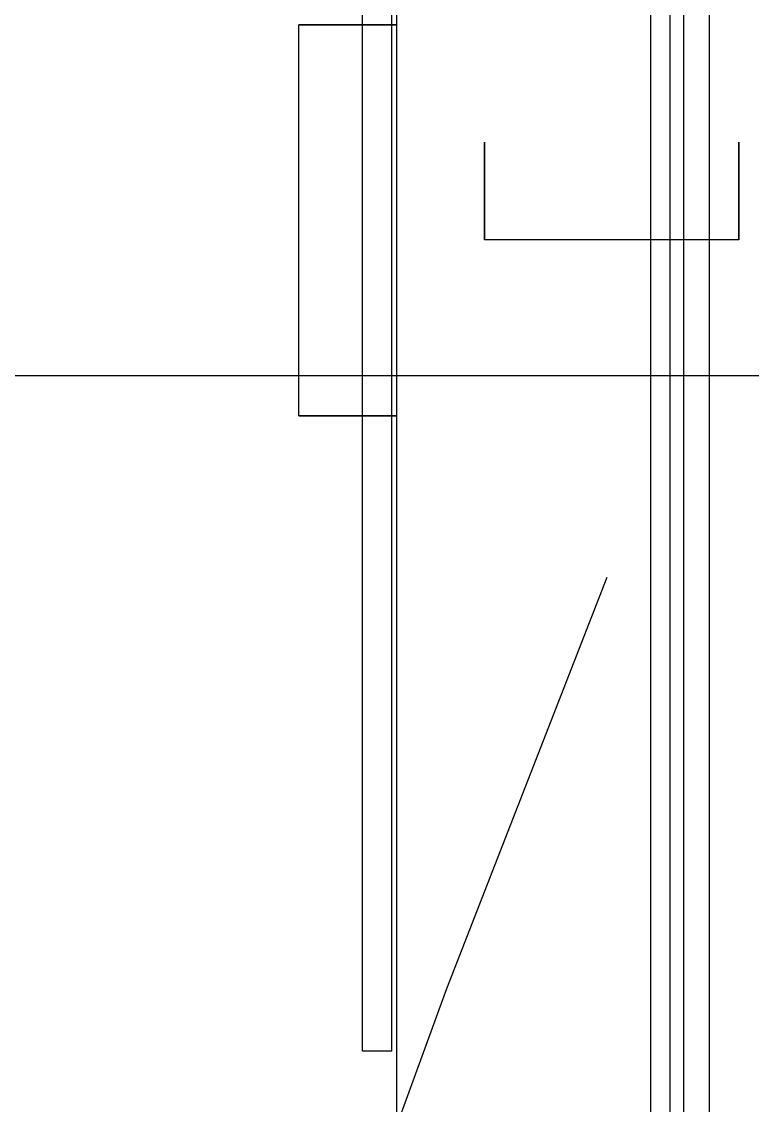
# Model space of a CAD drawing. Header units: millimetres. Extents: x -1175 to 655, y -895 to 720.
# Drawn here: x -983.97 to -975.74, y 33.79 to 45.99 of the extents above; entities that cross this region are included whole.
import ezdxf

# ---------------------------------------------------------------- set-up
doc = ezdxf.new("R2010")
doc.units = ezdxf.units.MM
doc.layers.add('HIDDEN', color=8, linetype='Continuous')
doc.layers.add('VISIBLE', color=7, linetype='Continuous')

msp = doc.modelspace()

# ---------------------------------------------------------------- linework, layer by layer
at = {"layer": 'HIDDEN'}
for points in [[(-976.668, 31.1), (-976.668, 56.4)], [(-976.668, 31.1), (-976.668, 56.4)], [(-976.668, 32.48), (-976.668, 56.4)], [(-976.668, 31.1), (-976.668, 56.4)], [(-976.514, 31.1), (-976.514, 56.4)], [(-976.514, 31.1), (-976.514, 56.4)], [(-976.514, 31.1), (-976.514, 56.4)], [(-976.514, 31.1), (-976.514, 56.4)], [(-976.514, 31.1), (-976.514, 56.4)], [(-976.514, 31.1), (-976.514, 56.4)], [(-976.514, 31.1), (-976.514, 56.4)], [(-976.514, 31.1), (-976.514, 56.4)], [(-976.514, 31.1), (-976.514, 56.4)], [(-976.514, 31.1), (-976.514, 56.4)], [(-976.514, 31.1), (-976.514, 56.4)], [(-976.514, 31.1), (-976.514, 56.4)], [(-976.514, 31.1), (-976.514, 56.4)], [(-976.514, 31.1), (-976.514, 56.4)], [(-976.514, 31.1), (-976.514, 56.4)], [(-976.514, 31.1), (-976.514, 56.4)], [(-976.514, 31.1), (-976.514, 56.4)], [(-976.514, 31.1), (-976.514, 56.4)], [(-976.514, 31.1), (-976.514, 56.4)], [(-976.514, 31.1), (-976.514, 56.4)], [(-976.228, 31.1), (-976.228, 56.4)], [(-976.228, 31.1), (-976.228, 56.4)], [(-979.748, 33.3), (-979.748, 54.2)], [(-979.748, 33.3), (-979.748, 54.2)], [(-976.888, 33.3), (-976.888, 54.2)], [(-976.888, 33.3), (-976.888, 54.2)], [(-980.133, 34.4), (-980.133, 53.1)], [(-980.133, 34.4), (-980.133, 53.1)], [(-979.803, 34.4), (-979.803, 53.1)], [(-979.803, 34.4), (-979.803, 53.1)], [(-980.848, 41.55), (-980.848, 45.95)], [(-980.832, 45.95), (-980.848, 45.95)], [(-980.848, 45.95), (-980.832, 45.95)], [(-980.785, 45.95), (-980.832, 45.95)], [(-980.832, 45.95), (-980.785, 45.95)], [(-980.71, 45.95), (-980.785, 45.95)], [(-980.785, 45.95), (-980.71, 45.95)], [(-980.611, 45.95), (-980.71, 45.95)], [(-980.71, 45.95), (-980.611, 45.95)], [(-980.493, 45.95), (-980.611, 45.95)], [(-980.611, 45.95), (-980.493, 45.95)], [(-980.365, 45.95), (-980.493, 45.95)], [(-980.493, 45.95), (-980.365, 45.95)], [(-980.232, 45.95), (-980.365, 45.95)], [(-980.365, 45.95), (-980.232, 45.95)], [(-980.103, 45.95), (-980.232, 45.95)], [(-980.232, 45.95), (-980.103, 45.95)], [(-979.986, 45.95), (-980.103, 45.95)], [(-980.103, 45.95), (-979.986, 45.95)], [(-979.887, 45.95), (-979.986, 45.95)], [(-979.986, 45.95), (-979.887, 45.95)], [(-979.811, 45.95), (-979.887, 45.95)], [(-979.887, 45.95), (-979.811, 45.95)], [(-979.764, 45.95), (-979.811, 45.95)], [(-979.811, 45.95), (-979.764, 45.95)], [(-979.748, 45.95), (-979.764, 45.95)], [(-979.764, 45.95), (-979.748, 45.95)], [(-978.758, 44.63), (-978.758, 44.614)], [(-978.758, 44.614), (-978.758, 44.63)], [(-978.758, 44.63), (-978.758, 44.614)], [(-978.758, 44.614), (-978.758, 44.63)], [(-978.758, 44.63), (-978.758, 44.614)], [(-978.758, 44.614), (-978.758, 44.63)], [(-978.758, 44.63), (-978.758, 44.614)], [(-978.758, 44.614), (-978.758, 44.63)], [(-978.758, 44.63), (-978.758, 44.614)], [(-978.758, 44.614), (-978.758, 44.63)], [(-978.758, 44.63), (-978.758, 44.614)], [(-978.758, 44.614), (-978.758, 44.63)], [(-978.758, 44.63), (-978.758, 44.614)], [(-978.758, 44.614), (-978.758, 44.63)], [(-978.758, 44.63), (-978.758, 44.614)], [(-978.758, 44.614), (-978.758, 44.63)], [(-978.758, 44.614), (-978.758, 44.567)], [(-978.758, 44.567), (-978.758, 44.614)], [(-978.758, 44.614), (-978.758, 44.567)], [(-978.758, 44.567), (-978.758, 44.614)], [(-978.758, 44.614), (-978.758, 44.567)], [(-978.758, 44.567), (-978.758, 44.614)], [(-978.758, 44.614), (-978.758, 44.567)], [(-978.758, 44.567), (-978.758, 44.614)], [(-978.758, 44.614), (-978.758, 44.567)], [(-978.758, 44.567), (-978.758, 44.614)], [(-978.758, 44.614), (-978.758, 44.567)], [(-978.758, 44.567), (-978.758, 44.614)], [(-978.758, 44.614), (-978.758, 44.567)], [(-978.758, 44.567), (-978.758, 44.614)], [(-978.758, 44.614), (-978.758, 44.567)], [(-978.758, 44.567), (-978.758, 44.614)], [(-978.758, 44.567), (-978.758, 44.492)], [(-978.758, 44.492), (-978.758, 44.567)], [(-978.758, 44.567), (-978.758, 44.492)], [(-978.758, 44.492), (-978.758, 44.567)], [(-978.758, 44.567), (-978.758, 44.492)], [(-978.758, 44.492), (-978.758, 44.567)], [(-978.758, 44.567), (-978.758, 44.492)], [(-978.758, 44.492), (-978.758, 44.567)], [(-978.758, 44.567), (-978.758, 44.492)], [(-978.758, 44.492), (-978.758, 44.567)], [(-978.758, 44.567), (-978.758, 44.492)], [(-978.758, 44.492), (-978.758, 44.567)], [(-978.758, 44.567), (-978.758, 44.492)], [(-978.758, 44.492), (-978.758, 44.567)], [(-978.758, 44.567), (-978.758, 44.492)], [(-978.758, 44.492), (-978.758, 44.567)], [(-975.898, 44.63), (-975.898, 44.614)], [(-975.898, 44.614), (-975.898, 44.63)], [(-975.898, 44.63), (-975.898, 44.614)], [(-975.898, 44.614), (-975.898, 44.63)], [(-975.898, 44.63), (-975.898, 44.614)], [(-975.898, 44.614), (-975.898, 44.63)], [(-975.898, 44.63), (-975.898, 44.614)], [(-975.898, 44.614), (-975.898, 44.63)], [(-975.898, 44.63), (-975.898, 44.614)], [(-975.898, 44.614), (-975.898, 44.63)], [(-975.898, 44.63), (-975.898, 44.614)], [(-975.898, 44.614), (-975.898, 44.63)], [(-975.898, 44.63), (-975.898, 44.614)], [(-975.898, 44.614), (-975.898, 44.63)], [(-975.898, 44.63), (-975.898, 44.614)], [(-975.898, 44.614), (-975.898, 44.63)], [(-975.898, 44.614), (-975.898, 44.567)], [(-975.898, 44.567), (-975.898, 44.614)], [(-975.898, 44.614), (-975.898, 44.567)], [(-975.898, 44.567), (-975.898, 44.614)], [(-975.898, 44.614), (-975.898, 44.567)], [(-975.898, 44.567), (-975.898, 44.614)], [(-975.898, 44.614), (-975.898, 44.567)], [(-975.898, 44.567), (-975.898, 44.614)], [(-975.898, 44.614), (-975.898, 44.567)], [(-975.898, 44.567), (-975.898, 44.614)], [(-975.898, 44.614), (-975.898, 44.567)], [(-975.898, 44.567), (-975.898, 44.614)], [(-975.898, 44.614), (-975.898, 44.567)], [(-975.898, 44.567), (-975.898, 44.614)], [(-975.898, 44.614), (-975.898, 44.567)], [(-975.898, 44.567), (-975.898, 44.614)], [(-975.898, 44.567), (-975.898, 44.492)], [(-975.898, 44.492), (-975.898, 44.567)], [(-975.898, 44.567), (-975.898, 44.492)], [(-975.898, 44.492), (-975.898, 44.567)], [(-975.898, 44.567), (-975.898, 44.492)], [(-975.898, 44.492), (-975.898, 44.567)], [(-975.898, 44.567), (-975.898, 44.492)], [(-975.898, 44.492), (-975.898, 44.567)], [(-975.898, 44.567), (-975.898, 44.492)], [(-975.898, 44.492), (-975.898, 44.567)], [(-975.898, 44.567), (-975.898, 44.492)], [(-975.898, 44.492), (-975.898, 44.567)], [(-975.898, 44.567), (-975.898, 44.492)], [(-975.898, 44.492), (-975.898, 44.567)], [(-975.898, 44.567), (-975.898, 44.492)], [(-975.898, 44.492), (-975.898, 44.567)], [(-978.758, 44.492), (-978.758, 44.392)], [(-978.758, 44.392), (-978.758, 44.492)], [(-978.758, 44.492), (-978.758, 44.392)], [(-978.758, 44.392), (-978.758, 44.492)], [(-978.758, 44.492), (-978.758, 44.392)], [(-978.758, 44.392), (-978.758, 44.492)], [(-978.758, 44.492), (-978.758, 44.392)], [(-978.758, 44.392), (-978.758, 44.492)], [(-978.758, 44.492), (-978.758, 44.392)], [(-978.758, 44.392), (-978.758, 44.492)], [(-978.758, 44.492), (-978.758, 44.392)], [(-978.758, 44.392), (-978.758, 44.492)], [(-978.758, 44.492), (-978.758, 44.392)], [(-978.758, 44.392), (-978.758, 44.492)], [(-978.758, 44.492), (-978.758, 44.392)], [(-978.758, 44.392), (-978.758, 44.492)], [(-975.898, 44.492), (-975.898, 44.392)], [(-975.898, 44.392), (-975.898, 44.492)], [(-975.898, 44.492), (-975.898, 44.392)], [(-975.898, 44.392), (-975.898, 44.492)], [(-975.898, 44.492), (-975.898, 44.392)], [(-975.898, 44.392), (-975.898, 44.492)], [(-975.898, 44.492), (-975.898, 44.392)], [(-975.898, 44.392), (-975.898, 44.492)], [(-975.898, 44.492), (-975.898, 44.392)], [(-975.898, 44.392), (-975.898, 44.492)], [(-975.898, 44.492), (-975.898, 44.392)], [(-975.898, 44.392), (-975.898, 44.492)], [(-975.898, 44.492), (-975.898, 44.392)], [(-975.898, 44.392), (-975.898, 44.492)], [(-975.898, 44.492), (-975.898, 44.392)], [(-975.898, 44.392), (-975.898, 44.492)], [(-978.758, 44.392), (-978.758, 44.275)], [(-978.758, 44.275), (-978.758, 44.392)], [(-978.758, 44.392), (-978.758, 44.275)], [(-978.758, 44.275), (-978.758, 44.392)], [(-978.758, 44.392), (-978.758, 44.275)], [(-978.758, 44.275), (-978.758, 44.392)], [(-978.758, 44.392), (-978.758, 44.275)], [(-978.758, 44.275), (-978.758, 44.392)], [(-978.758, 44.392), (-978.758, 44.275)], [(-978.758, 44.275), (-978.758, 44.392)], [(-978.758, 44.392), (-978.758, 44.275)], [(-978.758, 44.275), (-978.758, 44.392)], [(-978.758, 44.392), (-978.758, 44.275)], [(-978.758, 44.275), (-978.758, 44.392)], [(-978.758, 44.392), (-978.758, 44.275)], [(-978.758, 44.275), (-978.758, 44.392)], [(-975.898, 44.392), (-975.898, 44.275)], [(-975.898, 44.275), (-975.898, 44.392)], [(-975.898, 44.392), (-975.898, 44.275)], [(-975.898, 44.275), (-975.898, 44.392)], [(-975.898, 44.392), (-975.898, 44.275)], [(-975.898, 44.275), (-975.898, 44.392)], [(-975.898, 44.392), (-975.898, 44.275)], [(-975.898, 44.275), (-975.898, 44.392)], [(-975.898, 44.392), (-975.898, 44.275)], [(-975.898, 44.275), (-975.898, 44.392)], [(-975.898, 44.392), (-975.898, 44.275)], [(-975.898, 44.275), (-975.898, 44.392)], [(-975.898, 44.392), (-975.898, 44.275)], [(-975.898, 44.275), (-975.898, 44.392)], [(-975.898, 44.392), (-975.898, 44.275)], [(-975.898, 44.275), (-975.898, 44.392)], [(-978.758, 44.275), (-978.758, 44.146)], [(-978.758, 44.146), (-978.758, 44.275)], [(-978.758, 44.275), (-978.758, 44.146)], [(-978.758, 44.146), (-978.758, 44.275)], [(-978.758, 44.275), (-978.758, 44.146)], [(-978.758, 44.146), (-978.758, 44.275)], [(-978.758, 44.275), (-978.758, 44.146)], [(-978.758, 44.146), (-978.758, 44.275)], [(-978.758, 44.275), (-978.758, 44.146)], [(-978.758, 44.146), (-978.758, 44.275)], [(-978.758, 44.275), (-978.758, 44.146)], [(-978.758, 44.146), (-978.758, 44.275)], [(-978.758, 44.275), (-978.758, 44.146)], [(-978.758, 44.146), (-978.758, 44.275)], [(-978.758, 44.275), (-978.758, 44.146)], [(-978.758, 44.146), (-978.758, 44.275)], [(-975.898, 44.275), (-975.898, 44.146)], [(-975.898, 44.146), (-975.898, 44.275)], [(-975.898, 44.275), (-975.898, 44.146)], [(-975.898, 44.146), (-975.898, 44.275)], [(-975.898, 44.275), (-975.898, 44.146)], [(-975.898, 44.146), (-975.898, 44.275)], [(-975.898, 44.275), (-975.898, 44.146)], [(-975.898, 44.146), (-975.898, 44.275)], [(-975.898, 44.275), (-975.898, 44.146)], [(-975.898, 44.146), (-975.898, 44.275)], [(-975.898, 44.275), (-975.898, 44.146)], [(-975.898, 44.146), (-975.898, 44.275)], [(-975.898, 44.275), (-975.898, 44.146)], [(-975.898, 44.146), (-975.898, 44.275)], [(-975.898, 44.275), (-975.898, 44.146)], [(-975.898, 44.146), (-975.898, 44.275)], [(-978.758, 44.146), (-978.758, 44.014)], [(-978.758, 44.014), (-978.758, 44.146)], [(-978.758, 44.146), (-978.758, 44.014)], [(-978.758, 44.014), (-978.758, 44.146)], [(-978.758, 44.146), (-978.758, 44.014)], [(-978.758, 44.014), (-978.758, 44.146)], [(-978.758, 44.146), (-978.758, 44.014)], [(-978.758, 44.014), (-978.758, 44.146)], [(-978.758, 44.146), (-978.758, 44.014)], [(-978.758, 44.014), (-978.758, 44.146)], [(-978.758, 44.146), (-978.758, 44.014)], [(-978.758, 44.014), (-978.758, 44.146)], [(-978.758, 44.146), (-978.758, 44.014)], [(-978.758, 44.014), (-978.758, 44.146)], [(-978.758, 44.146), (-978.758, 44.014)], [(-978.758, 44.014), (-978.758, 44.146)], [(-975.898, 44.146), (-975.898, 44.014)], [(-975.898, 44.014), (-975.898, 44.146)], [(-975.898, 44.146), (-975.898, 44.014)], [(-975.898, 44.014), (-975.898, 44.146)], [(-975.898, 44.146), (-975.898, 44.014)], [(-975.898, 44.014), (-975.898, 44.146)], [(-975.898, 44.146), (-975.898, 44.014)], [(-975.898, 44.014), (-975.898, 44.146)], [(-975.898, 44.146), (-975.898, 44.014)], [(-975.898, 44.014), (-975.898, 44.146)], [(-975.898, 44.146), (-975.898, 44.014)], [(-975.898, 44.014), (-975.898, 44.146)], [(-975.898, 44.146), (-975.898, 44.014)], [(-975.898, 44.014), (-975.898, 44.146)], [(-975.898, 44.146), (-975.898, 44.014)], [(-975.898, 44.014), (-975.898, 44.146)], [(-978.758, 44.014), (-978.758, 43.885)], [(-978.758, 43.885), (-978.758, 44.014)], [(-978.758, 44.014), (-978.758, 43.885)], [(-978.758, 43.885), (-978.758, 44.014)], [(-978.758, 44.014), (-978.758, 43.885)], [(-978.758, 43.885), (-978.758, 44.014)], [(-978.758, 44.014), (-978.758, 43.885)], [(-978.758, 43.885), (-978.758, 44.014)], [(-978.758, 44.014), (-978.758, 43.885)], [(-978.758, 43.885), (-978.758, 44.014)], [(-978.758, 44.014), (-978.758, 43.885)], [(-978.758, 43.885), (-978.758, 44.014)], [(-978.758, 44.014), (-978.758, 43.885)], [(-978.758, 43.885), (-978.758, 44.014)], [(-978.758, 44.014), (-978.758, 43.885)], [(-978.758, 43.885), (-978.758, 44.014)], [(-975.898, 44.014), (-975.898, 43.885)], [(-975.898, 43.885), (-975.898, 44.014)], [(-975.898, 44.014), (-975.898, 43.885)], [(-975.898, 43.885), (-975.898, 44.014)], [(-975.898, 44.014), (-975.898, 43.885)], [(-975.898, 43.885), (-975.898, 44.014)], [(-975.898, 44.014), (-975.898, 43.885)], [(-975.898, 43.885), (-975.898, 44.014)], [(-975.898, 44.014), (-975.898, 43.885)], [(-975.898, 43.885), (-975.898, 44.014)], [(-975.898, 44.014), (-975.898, 43.885)], [(-975.898, 43.885), (-975.898, 44.014)], [(-975.898, 44.014), (-975.898, 43.885)], [(-975.898, 43.885), (-975.898, 44.014)], [(-975.898, 44.014), (-975.898, 43.885)], [(-975.898, 43.885), (-975.898, 44.014)], [(-978.758, 43.885), (-978.758, 43.768)], [(-978.758, 43.768), (-978.758, 43.885)], [(-978.758, 43.885), (-978.758, 43.768)], [(-978.758, 43.768), (-978.758, 43.885)], [(-978.758, 43.885), (-978.758, 43.768)], [(-978.758, 43.768), (-978.758, 43.885)], [(-978.758, 43.885), (-978.758, 43.768)], [(-978.758, 43.768), (-978.758, 43.885)], [(-978.758, 43.885), (-978.758, 43.768)], [(-978.758, 43.768), (-978.758, 43.885)], [(-978.758, 43.885), (-978.758, 43.768)], [(-978.758, 43.768), (-978.758, 43.885)], [(-978.758, 43.885), (-978.758, 43.768)], [(-978.758, 43.768), (-978.758, 43.885)], [(-978.758, 43.885), (-978.758, 43.768)], [(-978.758, 43.768), (-978.758, 43.885)], [(-975.898, 43.885), (-975.898, 43.768)], [(-975.898, 43.768), (-975.898, 43.885)], [(-975.898, 43.885), (-975.898, 43.768)], [(-975.898, 43.768), (-975.898, 43.885)], [(-975.898, 43.885), (-975.898, 43.768)], [(-975.898, 43.768), (-975.898, 43.885)], [(-975.898, 43.885), (-975.898, 43.768)], [(-975.898, 43.768), (-975.898, 43.885)], [(-975.898, 43.885), (-975.898, 43.768)], [(-975.898, 43.768), (-975.898, 43.885)], [(-975.898, 43.885), (-975.898, 43.768)], [(-975.898, 43.768), (-975.898, 43.885)], [(-975.898, 43.885), (-975.898, 43.768)], [(-975.898, 43.768), (-975.898, 43.885)], [(-975.898, 43.885), (-975.898, 43.768)], [(-975.898, 43.768), (-975.898, 43.885)], [(-978.758, 43.768), (-978.758, 43.668)], [(-978.758, 43.668), (-978.758, 43.768)], [(-978.758, 43.768), (-978.758, 43.668)], [(-978.758, 43.668), (-978.758, 43.768)], [(-978.758, 43.768), (-978.758, 43.668)], [(-978.758, 43.668), (-978.758, 43.768)], [(-978.758, 43.768), (-978.758, 43.668)], [(-978.758, 43.668), (-978.758, 43.768)], [(-978.758, 43.768), (-978.758, 43.668)], [(-978.758, 43.668), (-978.758, 43.768)], [(-978.758, 43.768), (-978.758, 43.668)], [(-978.758, 43.668), (-978.758, 43.768)], [(-978.758, 43.768), (-978.758, 43.668)], [(-978.758, 43.668), (-978.758, 43.768)], [(-978.758, 43.768), (-978.758, 43.668)], [(-978.758, 43.668), (-978.758, 43.768)], [(-978.758, 43.668), (-978.758, 43.593)], [(-978.758, 43.593), (-978.758, 43.668)], [(-978.758, 43.668), (-978.758, 43.593)], [(-978.758, 43.593), (-978.758, 43.668)], [(-978.758, 43.668), (-978.758, 43.593)], [(-978.758, 43.593), (-978.758, 43.668)], [(-978.758, 43.668), (-978.758, 43.593)], [(-978.758, 43.593), (-978.758, 43.668)], [(-978.758, 43.668), (-978.758, 43.593)], [(-978.758, 43.593), (-978.758, 43.668)], [(-978.758, 43.668), (-978.758, 43.593)], [(-978.758, 43.593), (-978.758, 43.668)], [(-978.758, 43.668), (-978.758, 43.593)], [(-978.758, 43.593), (-978.758, 43.668)], [(-978.758, 43.668), (-978.758, 43.593)], [(-978.758, 43.593), (-978.758, 43.668)], [(-975.898, 43.768), (-975.898, 43.668)], [(-975.898, 43.668), (-975.898, 43.768)], [(-975.898, 43.768), (-975.898, 43.668)], [(-975.898, 43.668), (-975.898, 43.768)], [(-975.898, 43.768), (-975.898, 43.668)], [(-975.898, 43.668), (-975.898, 43.768)], [(-975.898, 43.768), (-975.898, 43.668)], [(-975.898, 43.668), (-975.898, 43.768)], [(-975.898, 43.768), (-975.898, 43.668)], [(-975.898, 43.668), (-975.898, 43.768)], [(-975.898, 43.768), (-975.898, 43.668)], [(-975.898, 43.668), (-975.898, 43.768)], [(-975.898, 43.768), (-975.898, 43.668)], [(-975.898, 43.668), (-975.898, 43.768)], [(-975.898, 43.768), (-975.898, 43.668)], [(-975.898, 43.668), (-975.898, 43.768)], [(-975.898, 43.668), (-975.898, 43.593)], [(-975.898, 43.593), (-975.898, 43.668)], [(-975.898, 43.668), (-975.898, 43.593)], [(-975.898, 43.593), (-975.898, 43.668)], [(-975.898, 43.668), (-975.898, 43.593)], [(-975.898, 43.593), (-975.898, 43.668)], [(-975.898, 43.668), (-975.898, 43.593)], [(-975.898, 43.593), (-975.898, 43.668)], [(-975.898, 43.668), (-975.898, 43.593)], [(-975.898, 43.593), (-975.898, 43.668)], [(-975.898, 43.668), (-975.898, 43.593)], [(-975.898, 43.593), (-975.898, 43.668)], [(-975.898, 43.668), (-975.898, 43.593)], [(-975.898, 43.593), (-975.898, 43.668)], [(-975.898, 43.668), (-975.898, 43.593)], [(-975.898, 43.593), (-975.898, 43.668)], [(-978.758, 43.593), (-978.758, 43.546)], [(-978.758, 43.546), (-978.758, 43.593)], [(-978.758, 43.593), (-978.758, 43.546)], [(-978.758, 43.546), (-978.758, 43.593)], [(-978.758, 43.593), (-978.758, 43.546)], [(-978.758, 43.546), (-978.758, 43.593)], [(-978.758, 43.593), (-978.758, 43.546)], [(-978.758, 43.546), (-978.758, 43.593)], [(-978.758, 43.593), (-978.758, 43.546)], [(-978.758, 43.546), (-978.758, 43.593)], [(-978.758, 43.593), (-978.758, 43.546)], [(-978.758, 43.546), (-978.758, 43.593)], [(-978.758, 43.593), (-978.758, 43.546)], [(-978.758, 43.546), (-978.758, 43.593)], [(-978.758, 43.593), (-978.758, 43.546)], [(-978.758, 43.546), (-978.758, 43.593)], [(-978.758, 43.546), (-978.758, 43.53)], [(-978.758, 43.53), (-978.758, 43.546)], [(-978.758, 43.546), (-978.758, 43.53)], [(-978.758, 43.53), (-978.758, 43.546)], [(-978.758, 43.546), (-978.758, 43.53)], [(-978.758, 43.53), (-978.758, 43.546)], [(-978.758, 43.546), (-978.758, 43.53)], [(-978.758, 43.53), (-978.758, 43.546)], [(-978.758, 43.546), (-978.758, 43.53)], [(-978.758, 43.53), (-978.758, 43.546)], [(-978.758, 43.546), (-978.758, 43.53)], [(-978.758, 43.53), (-978.758, 43.546)], [(-978.758, 43.546), (-978.758, 43.53)], [(-978.758, 43.53), (-978.758, 43.546)], [(-978.758, 43.546), (-978.758, 43.53)], [(-978.758, 43.53), (-978.758, 43.546)], [(-975.898, 43.593), (-975.898, 43.546)], [(-975.898, 43.546), (-975.898, 43.593)], [(-975.898, 43.593), (-975.898, 43.546)], [(-975.898, 43.546), (-975.898, 43.593)], [(-975.898, 43.593), (-975.898, 43.546)], [(-975.898, 43.546), (-975.898, 43.593)], [(-975.898, 43.593), (-975.898, 43.546)], [(-975.898, 43.546), (-975.898, 43.593)], [(-975.898, 43.593), (-975.898, 43.546)], [(-975.898, 43.546), (-975.898, 43.593)], [(-975.898, 43.593), (-975.898, 43.546)], [(-975.898, 43.546), (-975.898, 43.593)], [(-975.898, 43.593), (-975.898, 43.546)], [(-975.898, 43.546), (-975.898, 43.593)], [(-975.898, 43.593), (-975.898, 43.546)], [(-975.898, 43.546), (-975.898, 43.593)], [(-975.898, 43.546), (-975.898, 43.53)], [(-975.898, 43.53), (-975.898, 43.546)], [(-975.898, 43.546), (-975.898, 43.53)], [(-975.898, 43.53), (-975.898, 43.546)], [(-975.898, 43.546), (-975.898, 43.53)], [(-975.898, 43.53), (-975.898, 43.546)], [(-975.898, 43.546), (-975.898, 43.53)], [(-975.898, 43.53), (-975.898, 43.546)], [(-975.898, 43.546), (-975.898, 43.53)], [(-975.898, 43.53), (-975.898, 43.546)], [(-975.898, 43.546), (-975.898, 43.53)], [(-975.898, 43.53), (-975.898, 43.546)], [(-975.898, 43.546), (-975.898, 43.53)], [(-975.898, 43.53), (-975.898, 43.546)], [(-975.898, 43.546), (-975.898, 43.53)], [(-975.898, 43.53), (-975.898, 43.546)], [(-975.898, 43.53), (-978.758, 43.53)], [(-975.898, 43.53), (-978.758, 43.53)], [(-975.898, 43.53), (-978.758, 43.53)], [(-975.898, 43.53), (-978.758, 43.53)], [(-975.898, 43.53), (-978.758, 43.53)], [(-975.898, 43.53), (-978.758, 43.53)], [(-975.898, 43.53), (-978.758, 43.53)], [(-975.898, 43.53), (-978.758, 43.53)], [(-922.198, 42), (-992.198, 42)], [(-980.832, 41.55), (-980.848, 41.55)], [(-980.848, 41.55), (-980.832, 41.55)], [(-980.785, 41.55), (-980.832, 41.55)], [(-980.832, 41.55), (-980.785, 41.55)], [(-980.71, 41.55), (-980.785, 41.55)], [(-980.785, 41.55), (-980.71, 41.55)], [(-980.611, 41.55), (-980.71, 41.55)], [(-980.71, 41.55), (-980.611, 41.55)], [(-980.493, 41.55), (-980.611, 41.55)], [(-980.611, 41.55), (-980.493, 41.55)], [(-980.365, 41.55), (-980.493, 41.55)], [(-980.493, 41.55), (-980.365, 41.55)], [(-980.232, 41.55), (-980.365, 41.55)], [(-980.365, 41.55), (-980.232, 41.55)], [(-980.103, 41.55), (-980.232, 41.55)], [(-980.232, 41.55), (-980.103, 41.55)], [(-979.986, 41.55), (-980.103, 41.55)], [(-980.103, 41.55), (-979.986, 41.55)], [(-979.887, 41.55), (-979.986, 41.55)], [(-979.986, 41.55), (-979.887, 41.55)], [(-979.811, 41.55), (-979.887, 41.55)], [(-979.887, 41.55), (-979.811, 41.55)], [(-979.764, 41.55), (-979.811, 41.55)], [(-979.811, 41.55), (-979.764, 41.55)], [(-979.748, 41.55), (-979.764, 41.55)], [(-979.764, 41.55), (-979.748, 41.55)], [(-979.182, 35.105), (-977.377, 39.734)], [(-979.725, 33.622), (-979.182, 35.105)], [(-979.803, 34.4), (-980.133, 34.4)], [(-979.803, 34.4), (-980.133, 34.4)]]:
    msp.add_lwpolyline(points, dxfattribs=at)
at = {"layer": 'VISIBLE'}
msp.add_lwpolyline([(-973.166, 42), (-992.198, 42)], dxfattribs=at)

doc.saveas('drawing.dxf')
